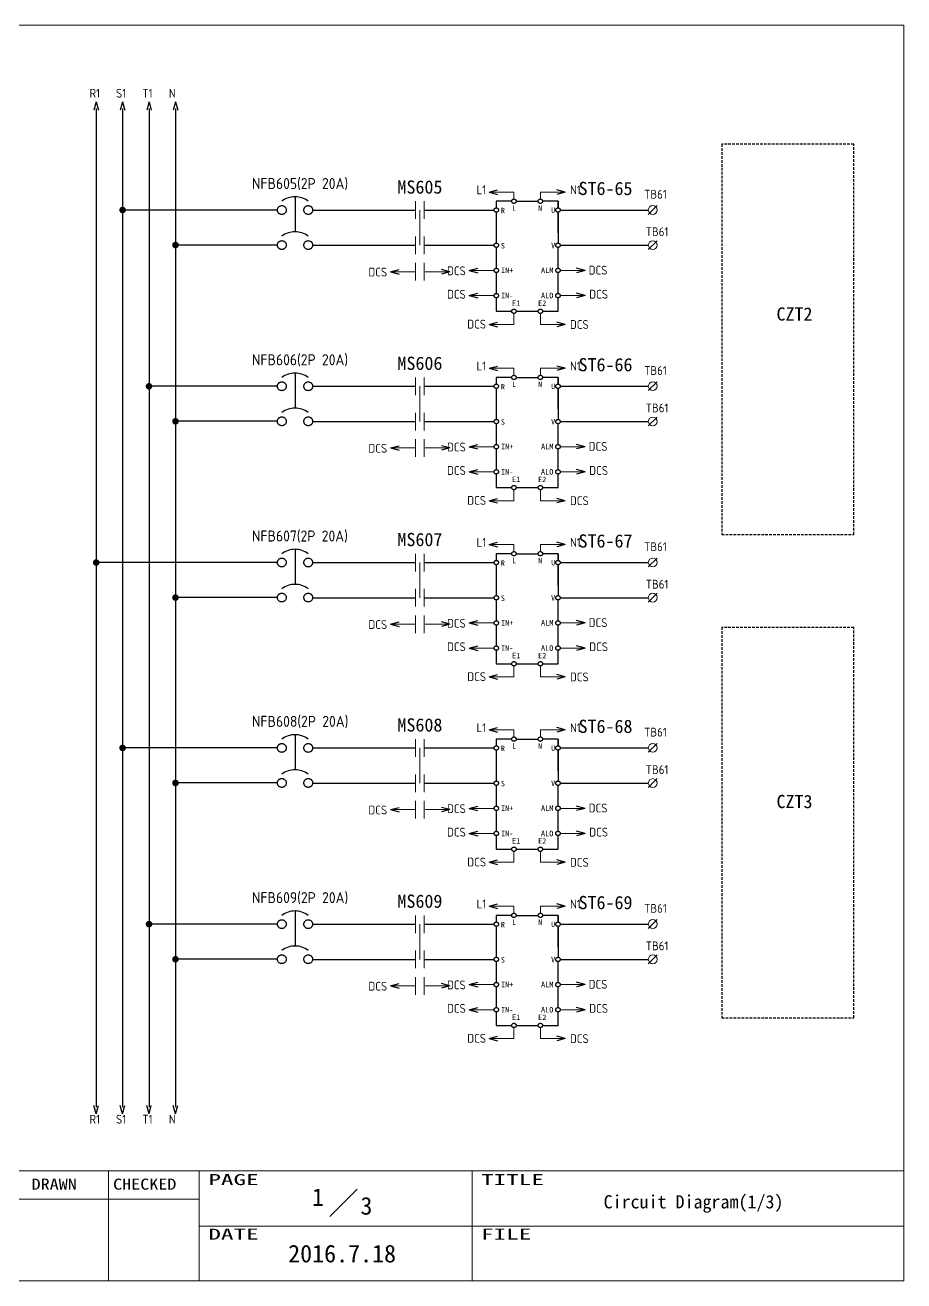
# Model space of a CAD drawing. Extents: x -319 to 2858, y -2689 to 285.
# Drawn here: x 34.5 to 234, y -2688.8 to -2403.8 of the extents above; entities that cross this region are included whole.
import ezdxf
from ezdxf.enums import TextEntityAlignment as Align

# ---------------------------------------------------------------- set-up
doc = ezdxf.new("R2010")
doc.units = 0
doc.header["$LTSCALE"] = 0.3
doc.header["$MEASUREMENT"] = 0
doc.linetypes.add('実線', pattern=[20001, 20000, -1])
doc.linetypes.add('破線', pattern=[3, 2, -1])
doc.layers.get('0').update_dxf_attribs({"linetype": '実線'})
for name, color, linetype, lineweight in [('01図枠', 5, 'CONTINUOUS', 9), ('02接続図', 7, 'CONTINUOUS', 5), ('10外形', 7, 'CONTINUOUS', 9)]:
    doc.layers.add(name, color=color, linetype=linetype, lineweight=lineweight)
for name, color, linetype in [('04部品記号', 3, 'CONTINUOUS'), ('05線番', 4, 'CONTINUOUS'), ('BLOCK', 7, 'CONTINUOUS'), ('図形１', 7, '実線'), ('虚线', 253, '破線')]:
    doc.layers.add(name, color=color, linetype=linetype)
doc.styles.add('電気標準', font='ISOCP.shx', dxfattribs={"height": 2.5, "bigfont": 'extfont.shx'})
doc.styles.add('ＭＳＰゴシック', font='')
doc.styles.get('ＭＳＰゴシック').set_extended_font_data('SimSun')

# ---------------------------------------------------------------- blocks, each defined once
blk = doc.blocks.new('矢印（右向）')
at = {"layer": 'BLOCK'}
for q in [(-1.93, 0.52), (-1.93, -0.52)]:
    blk.add_line((0, 0), q, dxfattribs=at)

msp = doc.modelspace()

# ---------------------------------------------------------------- linework, layer by layer
for p, q in [((95.76, -2442.77), (95.76, -2450.72)), ((144.95, -2443.77), (141.45, -2443.77)), ((141.45, -2443.77), (141.45, -2445.27)), ((145.95, -2443.77), (150.96, -2443.77)), ((155.46, -2443.77), (151.96, -2443.77)), ((155.46, -2445.27), (155.46, -2443.77)), ((155.46, -2443.77), (155.46, -2445.27)), ((91.76, -2445.77), (56.62, -2445.77)), ((99.76, -2445.77), (123.11, -2445.77)), ((125.11, -2445.77), (140.95, -2445.77)), ((141.45, -2446.27), (141.45, -2453.27)), ((155.46, -2450.98), (155.46, -2446.27)), ((155.46, -2446.27), (155.46, -2453.27)), ((155.96, -2445.77), (157.96, -2445.77)), ((155.96, -2445.77), (175.96, -2445.77)), ((91.76, -2453.72), (68.62, -2453.72)), ((91.76, -2453.72), (68.62, -2453.72)), ((99.76, -2453.77), (123.11, -2453.77)), ((125.11, -2453.77), (140.95, -2453.77)), ((155.96, -2453.77), (175.96, -2453.77)), ((141.45, -2454.27), (141.45, -2458.98)), ((155.46, -2458.98), (155.46, -2454.27)), ((141.45, -2459.98), (141.45, -2464.69)), ((155.46, -2464.69), (155.46, -2459.98)), ((141.45, -2465.69), (141.45, -2468.75)), ((155.46, -2468.75), (155.46, -2465.69)), ((141.45, -2468.75), (144.95, -2468.75)), ((145.95, -2468.75), (150.96, -2468.75)), ((151.96, -2468.75), (155.46, -2468.75)), ((95.76, -2482.77), (95.76, -2490.72)), ((144.95, -2483.77), (141.45, -2483.77)), ((141.45, -2483.77), (141.45, -2485.27)), ((145.95, -2483.77), (150.96, -2483.77)), ((155.46, -2483.77), (151.96, -2483.77)), ((155.46, -2485.27), (155.46, -2483.77)), ((155.46, -2483.77), (155.46, -2485.27)), ((91.76, -2485.77), (62.62, -2485.77)), ((99.76, -2485.77), (123.11, -2485.77)), ((125.11, -2485.77), (140.95, -2485.77)), ((141.45, -2486.27), (141.45, -2493.27)), ((155.46, -2490.98), (155.46, -2486.27)), ((155.46, -2486.27), (155.46, -2493.27)), ((155.96, -2485.77), (157.96, -2485.77)), ((155.96, -2485.77), (175.96, -2485.77)), ((91.76, -2493.72), (68.62, -2493.72)), ((99.76, -2493.77), (123.11, -2493.77)), ((125.11, -2493.77), (140.95, -2493.77)), ((141.45, -2494.27), (141.45, -2498.98)), ((155.46, -2498.98), (155.46, -2494.27)), ((155.96, -2493.77), (175.96, -2493.77)), ((141.45, -2499.98), (141.45, -2504.69)), ((155.46, -2504.69), (155.46, -2499.98)), ((141.45, -2505.69), (141.45, -2508.75)), ((155.46, -2508.75), (155.46, -2505.69)), ((141.45, -2508.75), (144.95, -2508.75)), ((145.95, -2508.75), (150.96, -2508.75)), ((151.96, -2508.75), (155.46, -2508.75)), ((95.76, -2522.77), (95.76, -2530.72)), ((144.95, -2523.77), (141.45, -2523.77)), ((141.45, -2523.77), (141.45, -2525.27)), ((145.95, -2523.77), (150.96, -2523.77)), ((155.46, -2523.77), (151.96, -2523.77)), ((155.46, -2525.27), (155.46, -2523.77)), ((155.46, -2523.77), (155.46, -2525.27)), ((91.76, -2525.77), (50.62, -2525.77)), ((99.76, -2525.77), (123.11, -2525.77)), ((125.11, -2525.77), (140.95, -2525.77)), ((141.45, -2526.27), (141.45, -2533.27)), ((155.46, -2530.98), (155.46, -2526.27)), ((155.46, -2526.27), (155.46, -2533.27)), ((155.96, -2525.77), (157.96, -2525.77)), ((155.96, -2525.77), (175.96, -2525.77)), ((91.76, -2533.72), (68.62, -2533.72)), ((99.76, -2533.77), (123.11, -2533.77)), ((125.11, -2533.77), (140.95, -2533.77)), ((141.45, -2534.27), (141.45, -2538.98)), ((155.46, -2538.98), (155.46, -2534.27)), ((155.96, -2533.77), (175.96, -2533.77)), ((141.45, -2539.98), (141.45, -2544.69)), ((155.46, -2544.69), (155.46, -2539.98)), ((141.45, -2545.69), (141.45, -2548.75)), ((155.46, -2548.75), (155.46, -2545.69)), ((141.45, -2548.75), (144.95, -2548.75)), ((145.95, -2548.75), (150.96, -2548.75)), ((151.96, -2548.75), (155.46, -2548.75)), ((95.76, -2564.85), (95.76, -2572.8)), ((144.95, -2565.85), (141.45, -2565.85)), ((141.45, -2565.85), (141.45, -2567.35)), ((145.95, -2565.85), (150.96, -2565.85)), ((155.46, -2565.85), (151.96, -2565.85)), ((155.46, -2567.35), (155.46, -2565.85)), ((155.46, -2565.85), (155.46, -2567.35)), ((91.76, -2567.85), (56.62, -2567.85)), ((99.76, -2567.85), (123.11, -2567.85)), ((125.11, -2567.85), (140.95, -2567.85)), ((141.45, -2568.35), (141.45, -2575.35)), ((155.46, -2573.06), (155.46, -2568.35)), ((155.46, -2568.35), (155.46, -2575.35)), ((155.96, -2567.85), (157.96, -2567.85)), ((155.96, -2567.85), (175.96, -2567.85)), ((91.76, -2575.8), (68.62, -2575.8)), ((91.76, -2575.8), (68.62, -2575.8)), ((99.76, -2575.85), (123.11, -2575.85)), ((125.11, -2575.85), (140.95, -2575.85)), ((141.45, -2576.35), (141.45, -2581.06)), ((155.46, -2581.06), (155.46, -2576.35)), ((155.96, -2575.85), (175.96, -2575.85)), ((141.45, -2582.06), (141.45, -2586.76)), ((155.46, -2586.76), (155.46, -2582.06)), ((141.45, -2587.76), (141.45, -2590.83)), ((155.46, -2590.83), (155.46, -2587.76)), ((141.45, -2590.83), (144.95, -2590.83)), ((145.95, -2590.83), (150.96, -2590.83)), ((151.96, -2590.83), (155.46, -2590.83)), ((95.76, -2604.85), (95.76, -2612.8)), ((144.95, -2605.85), (141.45, -2605.85)), ((141.45, -2605.85), (141.45, -2607.35)), ((145.95, -2605.85), (150.96, -2605.85)), ((155.46, -2605.85), (151.96, -2605.85)), ((155.46, -2607.35), (155.46, -2605.85)), ((155.46, -2605.85), (155.46, -2607.35)), ((91.76, -2607.85), (62.62, -2607.85)), ((99.76, -2607.85), (123.11, -2607.85)), ((125.11, -2607.85), (140.95, -2607.85)), ((141.45, -2608.35), (141.45, -2615.35)), ((155.46, -2613.06), (155.46, -2608.35)), ((155.46, -2608.35), (155.46, -2615.35)), ((155.96, -2607.85), (157.96, -2607.85)), ((155.96, -2607.85), (175.96, -2607.85)), ((91.76, -2615.8), (68.62, -2615.8)), ((99.76, -2615.85), (123.11, -2615.85)), ((125.11, -2615.85), (140.95, -2615.85)), ((155.96, -2615.85), (175.96, -2615.85)), ((141.45, -2616.35), (141.45, -2621.06)), ((155.46, -2621.06), (155.46, -2616.35)), ((141.45, -2622.06), (141.45, -2626.76)), ((155.46, -2626.76), (155.46, -2622.06)), ((141.45, -2627.76), (141.45, -2630.83)), ((155.46, -2630.83), (155.46, -2627.76)), ((141.45, -2630.83), (144.95, -2630.83)), ((145.95, -2630.83), (150.96, -2630.83)), ((151.96, -2630.83), (155.46, -2630.83))]:
    msp.add_line(p, q)
for centre in [(141.45, -2445.77), (145.45, -2443.77), (151.46, -2443.77), (155.46, -2445.77), (141.45, -2453.77), (155.46, -2453.77), (141.45, -2459.48), (155.46, -2459.48), (141.45, -2465.19), (155.46, -2465.19), (145.45, -2468.75), (151.46, -2468.75), (145.45, -2483.77), (151.46, -2483.77), (141.45, -2485.77), (155.46, -2485.77), (141.45, -2493.77), (155.46, -2493.77), (141.45, -2499.48), (155.46, -2499.48), (141.45, -2505.19), (155.46, -2505.19), (145.45, -2508.75), (151.46, -2508.75), (145.45, -2523.77), (151.46, -2523.77), (141.45, -2525.77), (155.46, -2525.77), (141.45, -2533.77), (155.46, -2533.77), (141.45, -2539.48), (155.46, -2539.48), (141.45, -2545.19), (155.46, -2545.19), (145.45, -2548.75), (151.46, -2548.75), (141.45, -2567.85), (145.45, -2565.85), (151.46, -2565.85), (155.46, -2567.85), (141.45, -2575.85), (155.46, -2575.85), (141.45, -2581.56), (155.46, -2581.56), (141.45, -2587.26), (155.46, -2587.26), (145.45, -2590.83), (151.46, -2590.83), (141.45, -2607.85), (145.45, -2605.85), (151.46, -2605.85), (155.46, -2607.85), (141.45, -2615.85), (155.46, -2615.85), (141.45, -2621.56), (155.46, -2621.56), (141.45, -2627.26), (155.46, -2627.26), (145.45, -2630.83), (151.46, -2630.83)]:
    msp.add_circle(centre, 0.5)
at = {"layer": '01図枠', "linetype": 'Continuous', "lineweight": 5}
for p, q in [((-176.03, -2403.8), (233.97, -2403.8)), ((233.97, -2403.8), (233.97, -2688.8)), ((-176.03, -2663.8), (233.97, -2663.8)), ((53.4, -2688.8), (53.4, -2663.8)), ((74.04, -2663.8), (74.04, -2688.8)), ((135.95, -2688.8), (135.95, -2663.8)), ((32.76, -2670.23), (74.04, -2670.23)), ((109.89, -2667.99), (103.7, -2674.18)), ((74.04, -2676.42), (233.97, -2676.42)), ((233.97, -2688.8), (-176.03, -2688.8))]:
    msp.add_line(p, q, dxfattribs=at)
at = {"layer": '02接続図', "linetype": 'Continuous'}
for p, q in [((123.11, -2447.77), (123.11, -2443.77)), ((125.11, -2447.77), (125.11, -2443.77)), ((175.96, -2446.75), (177.96, -2444.75)), ((124.11, -2445.77), (124.11, -2453.77)), ((123.11, -2455.77), (123.11, -2451.77)), ((125.11, -2455.77), (125.11, -2451.77)), ((175.96, -2454.75), (177.96, -2452.75)), ((123.11, -2461.77), (123.11, -2457.77)), ((125.11, -2461.77), (125.11, -2457.77)), ((123.11, -2487.77), (123.11, -2483.77)), ((125.11, -2487.77), (125.11, -2483.77)), ((175.96, -2486.75), (177.96, -2484.75)), ((124.11, -2485.77), (124.11, -2493.77)), ((123.11, -2495.77), (123.11, -2491.77)), ((125.11, -2495.77), (125.11, -2491.77)), ((175.96, -2494.75), (177.96, -2492.75)), ((123.11, -2501.77), (123.11, -2497.77)), ((125.11, -2501.77), (125.11, -2497.77)), ((123.11, -2527.77), (123.11, -2523.77)), ((125.11, -2527.77), (125.11, -2523.77)), ((175.96, -2526.75), (177.96, -2524.75)), ((124.11, -2525.77), (124.11, -2533.77)), ((123.11, -2535.77), (123.11, -2531.77)), ((125.11, -2535.77), (125.11, -2531.77)), ((175.96, -2534.75), (177.96, -2532.75)), ((123.11, -2541.77), (123.11, -2537.77)), ((125.11, -2541.77), (125.11, -2537.77)), ((123.11, -2569.85), (123.11, -2565.85)), ((125.11, -2569.85), (125.11, -2565.85)), ((175.96, -2568.82), (177.96, -2566.82)), ((124.11, -2567.85), (124.11, -2575.85)), ((123.11, -2577.85), (123.11, -2573.85)), ((125.11, -2577.85), (125.11, -2573.85)), ((175.96, -2576.82), (177.96, -2574.82)), ((123.11, -2583.85), (123.11, -2579.85)), ((125.11, -2583.85), (125.11, -2579.85)), ((123.11, -2609.85), (123.11, -2605.85)), ((125.11, -2609.85), (125.11, -2605.85)), ((175.96, -2608.82), (177.96, -2606.82)), ((124.11, -2607.85), (124.11, -2615.85)), ((123.11, -2617.85), (123.11, -2613.85)), ((125.11, -2617.85), (125.11, -2613.85)), ((175.96, -2616.82), (177.96, -2614.82)), ((123.11, -2623.85), (123.11, -2619.85)), ((125.11, -2623.85), (125.11, -2619.85))]:
    msp.add_line(p, q, dxfattribs=at)
for centre in [(176.96, -2445.75), (176.96, -2453.75), (176.96, -2485.75), (176.96, -2493.75), (176.96, -2525.75), (176.96, -2533.75), (176.96, -2567.82), (176.96, -2575.82), (176.96, -2607.82), (176.96, -2615.82)]:
    msp.add_circle(centre, 1, dxfattribs=at)
at = {"layer": '10外形'}
for p, q in [((145.45, -2441.69), (139.8, -2441.69)), ((145.45, -2443.27), (145.45, -2441.69)), ((151.46, -2443.27), (151.46, -2441.69)), ((151.46, -2441.69), (157.11, -2441.69)), ((140.95, -2459.48), (135.3, -2459.48)), ((155.96, -2459.48), (161.61, -2459.48)), ((123.11, -2459.77), (117.47, -2459.77)), ((125.28, -2459.77), (130.93, -2459.77)), ((140.95, -2465.19), (135.3, -2465.19)), ((155.96, -2465.19), (161.61, -2465.19)), ((145.45, -2469.25), (145.45, -2471.73)), ((151.46, -2469.25), (151.46, -2471.73)), ((145.45, -2471.73), (139.8, -2471.73)), ((151.46, -2471.73), (157.11, -2471.73)), ((145.45, -2481.69), (139.8, -2481.69)), ((145.45, -2483.27), (145.45, -2481.69)), ((151.46, -2483.27), (151.46, -2481.69)), ((151.46, -2481.69), (157.11, -2481.69)), ((123.11, -2499.77), (117.47, -2499.77)), ((125.28, -2499.77), (130.93, -2499.77)), ((140.95, -2499.48), (135.3, -2499.48)), ((155.96, -2499.48), (161.61, -2499.48)), ((140.95, -2505.19), (135.3, -2505.19)), ((155.96, -2505.19), (161.61, -2505.19)), ((145.45, -2509.25), (145.45, -2511.73)), ((151.46, -2509.25), (151.46, -2511.73)), ((145.45, -2511.73), (139.8, -2511.73)), ((151.46, -2511.73), (157.11, -2511.73)), ((145.45, -2521.69), (139.8, -2521.69)), ((145.45, -2523.27), (145.45, -2521.69)), ((151.46, -2523.27), (151.46, -2521.69)), ((151.46, -2521.69), (157.11, -2521.69)), ((123.11, -2539.77), (117.47, -2539.77)), ((125.28, -2539.77), (130.93, -2539.77)), ((140.95, -2539.48), (135.3, -2539.48)), ((155.96, -2539.48), (161.61, -2539.48)), ((140.95, -2545.19), (135.3, -2545.19)), ((155.96, -2545.19), (161.61, -2545.19)), ((145.45, -2549.25), (145.45, -2551.73)), ((151.46, -2549.25), (151.46, -2551.73)), ((145.45, -2551.73), (139.8, -2551.73)), ((151.46, -2551.73), (157.11, -2551.73)), ((145.45, -2563.76), (139.8, -2563.76)), ((145.45, -2565.35), (145.45, -2563.76)), ((151.46, -2565.35), (151.46, -2563.76)), ((151.46, -2563.76), (157.11, -2563.76)), ((123.11, -2581.85), (117.47, -2581.85)), ((125.28, -2581.85), (130.93, -2581.85)), ((140.95, -2581.56), (135.3, -2581.56)), ((155.96, -2581.56), (161.61, -2581.56)), ((140.95, -2587.26), (135.3, -2587.26)), ((155.96, -2587.26), (161.61, -2587.26)), ((145.45, -2591.33), (145.45, -2593.8)), ((151.46, -2591.33), (151.46, -2593.8)), ((145.45, -2593.8), (139.8, -2593.8)), ((151.46, -2593.8), (157.11, -2593.8)), ((145.45, -2603.76), (139.8, -2603.76)), ((145.45, -2605.35), (145.45, -2603.76)), ((151.46, -2605.35), (151.46, -2603.76)), ((151.46, -2603.76), (157.11, -2603.76)), ((123.11, -2621.85), (117.47, -2621.85)), ((125.28, -2621.85), (130.93, -2621.85)), ((140.95, -2621.56), (135.3, -2621.56)), ((155.96, -2621.56), (161.61, -2621.56)), ((140.95, -2627.26), (135.3, -2627.26)), ((155.96, -2627.26), (161.61, -2627.26)), ((145.45, -2631.33), (145.45, -2633.8)), ((151.46, -2631.33), (151.46, -2633.8)), ((145.45, -2633.8), (139.8, -2633.8)), ((151.46, -2633.8), (157.11, -2633.8))]:
    msp.add_line(p, q, dxfattribs=at)
at = {"layer": '図形１', "color": 7}
for p, q in [((50.62, -2422.7), (50.62, -2504.52)), ((56.62, -2422.7), (56.62, -2504.52)), ((62.62, -2422.7), (62.62, -2504.52)), ((68.62, -2422.7), (68.62, -2649.41)), ((50.62, -2504.52), (50.62, -2649.41)), ((56.62, -2504.52), (56.62, -2649.41)), ((62.62, -2504.52), (62.62, -2649.41))]:
    msp.add_line(p, q, dxfattribs=at)
at = {"layer": '図形１', "const_width": 0.75}
for points in [[(56.25, -2445.77, 1), (57, -2445.77, 1)], [(68.25, -2453.72, 1), (69, -2453.72, 1)], [(68.25, -2453.72, 1), (69, -2453.72, 1)], [(62.25, -2485.77, 1), (63, -2485.77, 1)], [(68.25, -2493.72, 1), (69, -2493.72, 1)], [(50.25, -2525.77, 1), (51, -2525.77, 1)], [(68.25, -2533.72, 1), (69, -2533.72, 1)], [(56.25, -2567.85, 1), (57, -2567.85, 1)], [(68.25, -2575.8, 1), (69, -2575.8, 1)], [(68.25, -2575.8, 1), (69, -2575.8, 1)], [(62.25, -2607.85, 1), (63, -2607.85, 1)], [(68.25, -2615.8, 1), (69, -2615.8, 1)]]:
    msp.add_lwpolyline(points, format="xyb", close=True, dxfattribs=at)
at = {"layer": '図形１'}
for centre in [(92.76, -2445.77), (98.76, -2445.77), (92.76, -2453.72), (98.76, -2453.72), (92.76, -2485.77), (98.76, -2485.77), (92.76, -2493.72), (98.76, -2493.72), (92.76, -2525.77), (98.76, -2525.77), (92.76, -2533.72), (98.76, -2533.72), (92.76, -2567.85), (98.76, -2567.85), (92.76, -2575.8), (98.76, -2575.8), (92.76, -2607.85), (98.76, -2607.85), (92.76, -2615.8), (98.76, -2615.8)]:
    msp.add_circle(centre, 1, dxfattribs=at)
for centre in [(95.76, -2447.77), (95.76, -2455.72), (95.76, -2487.77), (95.76, -2495.72), (95.76, -2527.77), (95.76, -2535.72), (95.76, -2569.85), (95.76, -2577.8), (95.76, -2609.85), (95.76, -2617.8)]:
    msp.add_arc(centre, 5, 53.1301, 126.8699, dxfattribs=at)
at = {"layer": '虚线'}
for p, q in [((192.62, -2430.83), (192.62, -2519.43)), ((222.62, -2430.83), (192.62, -2430.83)), ((222.62, -2519.43), (222.62, -2430.83)), ((192.62, -2519.43), (222.62, -2519.43)), ((192.62, -2540.48), (192.62, -2629.08)), ((222.62, -2540.48), (192.62, -2540.48)), ((222.62, -2629.08), (222.62, -2540.48)), ((192.62, -2629.08), (222.62, -2629.08))]:
    msp.add_line(p, q, dxfattribs=at)

# ---------------------------------------------------------------- block references
at = {"layer": '図形１', "color": 7, "xscale": -1}
for p, rotation in [((50.62, -2421.2), 270), ((56.62, -2421.2), 270), ((62.62, -2421.2), 270), ((68.62, -2421.2), 270), ((157.11, -2441.69), 180), ((130.93, -2459.77), 180), ((161.61, -2459.48), 180), ((161.61, -2465.19), 180), ((157.11, -2471.73), 180), ((157.11, -2481.69), 180), ((130.93, -2499.77), 180), ((161.61, -2499.48), 180), ((161.61, -2505.19), 180), ((157.11, -2511.73), 180), ((157.11, -2521.69), 180), ((130.93, -2539.77), 180), ((161.61, -2539.48), 180), ((161.61, -2545.19), 180), ((157.11, -2551.73), 180), ((157.11, -2563.76), 180), ((130.93, -2581.85), 180), ((161.61, -2581.56), 180), ((161.61, -2587.26), 180), ((157.11, -2593.8), 180), ((157.11, -2603.76), 180), ((130.93, -2621.85), 180), ((161.61, -2621.56), 180), ((161.61, -2627.26), 180), ((157.11, -2633.8), 180)]:
    msp.add_blockref('矢印（右向）', p, dxfattribs=dict(at, rotation=rotation))
at = {"layer": '図形１', "color": 7}
for p, rotation in [((139.8, -2441.69), 180), ((117.47, -2459.77), 180), ((135.3, -2459.48), 180), ((135.3, -2465.19), 180), ((139.8, -2471.73), 180), ((139.8, -2481.69), 180), ((117.47, -2499.77), 180), ((135.3, -2499.48), 180), ((135.3, -2505.19), 180), ((139.8, -2511.73), 180), ((139.8, -2521.69), 180), ((117.47, -2539.77), 180), ((135.3, -2539.48), 180), ((135.3, -2545.19), 180), ((139.8, -2551.73), 180), ((139.8, -2563.76), 180), ((117.47, -2581.85), 180), ((135.3, -2581.56), 180), ((135.3, -2587.26), 180), ((139.8, -2593.8), 180), ((139.8, -2603.76), 180), ((117.47, -2621.85), 180), ((135.3, -2621.56), 180), ((135.3, -2627.26), 180), ((139.8, -2633.8), 180), ((50.62, -2650.91), 270), ((56.62, -2650.91), 270), ((62.62, -2650.91), 270), ((68.62, -2650.91), 270)]:
    msp.add_blockref('矢印（右向）', p, dxfattribs=dict(at, rotation=rotation))

# ---------------------------------------------------------------- texts
at = {"layer": '01図枠', "linetype": 'Continuous', "lineweight": 5, "style": 'ＭＳＰゴシック'}
for s, width, p in [('PAGE', 1.666667, (76.1, -2664.55)), ('TITLE', 1.666667, (138.01, -2664.55)), ('DRAWN', 1.2, (35.97, -2665.59)), ('CHECKED', 1.2, (54.47, -2665.59)), ('DATE', 1.666667, (76.1, -2676.94)), ('FILE', 1.666667, (138.01, -2676.94))]:
    msp.add_text(s, height=2.513, dxfattribs=dict(at, width=width)).set_placement(p, align=Align.TOP_LEFT)
at = {"layer": '02接続図', "style": 'ＭＳＰゴシック'}
for s, p in [('1', (100.97, -2669.8)), ('3', (111.97, -2671.8)), ('2016.7.18', (106.45, -2682.64))]:
    msp.add_text(s, height=4, dxfattribs=at).set_placement(p, align=Align.MIDDLE)
msp.add_text('Circuit Diagram(1/3)', height=3, dxfattribs=at).set_placement((165.81, -2670.85), align=Align.MIDDLE_LEFT)
at = {"layer": '04部品記号', "linetype": 'Continuous', "style": 'ＭＳＰゴシック'}
for s, p in [('MS605', (124.12, -2440.55)), ('ST6-65', (166.24, -2440.87)), ('CZT2', (209.14, -2469.36)), ('MS606', (124.12, -2480.55)), ('ST6-66', (166.24, -2480.87)), ('MS607', (124.12, -2520.55)), ('ST6-67', (166.24, -2520.87)), ('MS608', (124.12, -2562.63)), ('ST6-68', (166.24, -2562.94)), ('CZT3', (209.14, -2580.01)), ('MS609', (124.12, -2602.63)), ('ST6-69', (166.24, -2602.94))]:
    msp.add_text(s, height=3, dxfattribs=at).set_placement(p, align=Align.MIDDLE_CENTER)
at = {"layer": '05線番', "style": 'ＭＳＰゴシック'}
for s, p in [('R', (142.48, -2445.87)), ('L', (145.02, -2445.31)), ('N', (150.94, -2445.34)), ('U', (153.89, -2445.8)), ('S', (142.48, -2453.87)), ('V', (153.89, -2453.8)), ('IN+', (142.52, -2459.45)), ('ALM', (151.6, -2459.45)), ('IN-', (142.52, -2465.18)), ('ALO', (151.59, -2465.18)), ('E1', (145.02, -2466.88)), ('E2', (150.94, -2466.9)), ('L', (145.02, -2485.31)), ('N', (150.94, -2485.34)), ('U', (153.89, -2485.8)), ('R', (142.48, -2485.87)), ('S', (142.48, -2493.87)), ('V', (153.89, -2493.8)), ('IN+', (142.52, -2499.45)), ('ALM', (151.6, -2499.45)), ('IN-', (142.52, -2505.18)), ('ALO', (151.59, -2505.18)), ('E1', (145.02, -2506.88)), ('E2', (150.94, -2506.9)), ('L', (145.02, -2525.31)), ('N', (150.94, -2525.34)), ('R', (142.48, -2525.87)), ('U', (153.89, -2525.8)), ('S', (142.48, -2533.87)), ('V', (153.89, -2533.8)), ('IN+', (142.52, -2539.45)), ('ALM', (151.6, -2539.45)), ('IN-', (142.52, -2545.18)), ('ALO', (151.59, -2545.18)), ('E1', (145.02, -2546.88)), ('E2', (150.94, -2546.9)), ('R', (142.48, -2567.94)), ('L', (145.02, -2567.39)), ('N', (150.94, -2567.41)), ('U', (153.89, -2567.87)), ('S', (142.48, -2575.94)), ('V', (153.89, -2575.87)), ('IN+', (142.52, -2581.52)), ('ALM', (151.6, -2581.52)), ('IN-', (142.52, -2587.26)), ('ALO', (151.59, -2587.26)), ('E1', (145.02, -2588.95)), ('E2', (150.94, -2588.98)), ('R', (142.48, -2607.94)), ('L', (145.02, -2607.39)), ('N', (150.94, -2607.41)), ('U', (153.89, -2607.87)), ('S', (142.48, -2615.94)), ('V', (153.89, -2615.87)), ('IN+', (142.52, -2621.52)), ('ALM', (151.6, -2621.52)), ('IN-', (142.52, -2627.26)), ('ALO', (151.59, -2627.26)), ('E1', (145.02, -2628.95)), ('E2', (150.94, -2628.98))]:
    msp.add_text(s, height=1.25, dxfattribs=at).set_placement(p, align=Align.MIDDLE_LEFT)
at = {"layer": '図形１', "color": 7, "linetype": '実線', "style": '電気標準'}
for s, p in [('R1', (49.12, -2420.27)), ('S1', (55.12, -2420.27)), ('T1', (61.12, -2420.27)), ('N', (67.12, -2420.27)), ('L1', (136.96, -2442.18)), ('N1', (158.18, -2442.18)), ('TB61', (175.01, -2443.19)), ('TB61', (175.38, -2451.69)), ('DCS', (112.43, -2460.85)), ('DCS', (130.27, -2460.56)), ('DCS', (162.42, -2460.41)), ('DCS', (130.27, -2465.88)), ('DCS', (162.56, -2465.88)), ('DCS', (134.87, -2472.67)), ('DCS', (158.18, -2472.74)), ('L1', (136.96, -2482.18)), ('N1', (158.18, -2482.18)), ('TB61', (175.01, -2483.19)), ('TB61', (175.38, -2491.69)), ('DCS', (112.43, -2500.85)), ('DCS', (130.27, -2500.56)), ('DCS', (162.42, -2500.41)), ('DCS', (130.27, -2505.88)), ('DCS', (162.56, -2505.88)), ('DCS', (134.87, -2512.67)), ('DCS', (158.18, -2512.74)), ('L1', (136.96, -2522.18)), ('N1', (158.18, -2522.18)), ('TB61', (175.01, -2523.19)), ('TB61', (175.38, -2531.69)), ('DCS', (112.43, -2540.85)), ('DCS', (130.27, -2540.56)), ('DCS', (162.42, -2540.41)), ('DCS', (130.27, -2545.88)), ('DCS', (162.56, -2545.88)), ('DCS', (134.87, -2552.67)), ('DCS', (158.18, -2552.74)), ('L1', (136.96, -2564.26)), ('N1', (158.18, -2564.26)), ('TB61', (175.01, -2565.27)), ('TB61', (175.38, -2573.77)), ('DCS', (112.43, -2582.93)), ('DCS', (130.27, -2582.63)), ('DCS', (162.42, -2582.49)), ('DCS', (130.27, -2587.96)), ('DCS', (162.56, -2587.96)), ('DCS', (134.87, -2594.75)), ('DCS', (158.18, -2594.82)), ('L1', (136.96, -2604.26)), ('N1', (158.18, -2604.26)), ('TB61', (175.01, -2605.27)), ('TB61', (175.38, -2613.77)), ('DCS', (112.43, -2622.93)), ('DCS', (130.27, -2622.63)), ('DCS', (162.42, -2622.49)), ('DCS', (130.27, -2627.96)), ('DCS', (162.56, -2627.96)), ('DCS', (134.87, -2634.75)), ('DCS', (158.18, -2634.82)), ('R1', (49.12, -2653.11)), ('S1', (55.12, -2653.11)), ('T1', (61.12, -2653.11)), ('N', (67.12, -2653.11))]:
    msp.add_text(s, height=2, dxfattribs=at).set_placement(p)
at = {"layer": '図形１', "color": 4, "style": '電気標準'}
for s, p in [('NFB605(2P 20A)', (85.98, -2441)), ('NFB606(2P 20A)', (85.98, -2481)), ('NFB607(2P 20A)', (85.98, -2521)), ('NFB608(2P 20A)', (85.98, -2563.07)), ('NFB609(2P 20A)', (85.98, -2603.07))]:
    msp.add_text(s, height=2.5, dxfattribs=at).set_placement(p)

doc.saveas('drawing.dxf')
